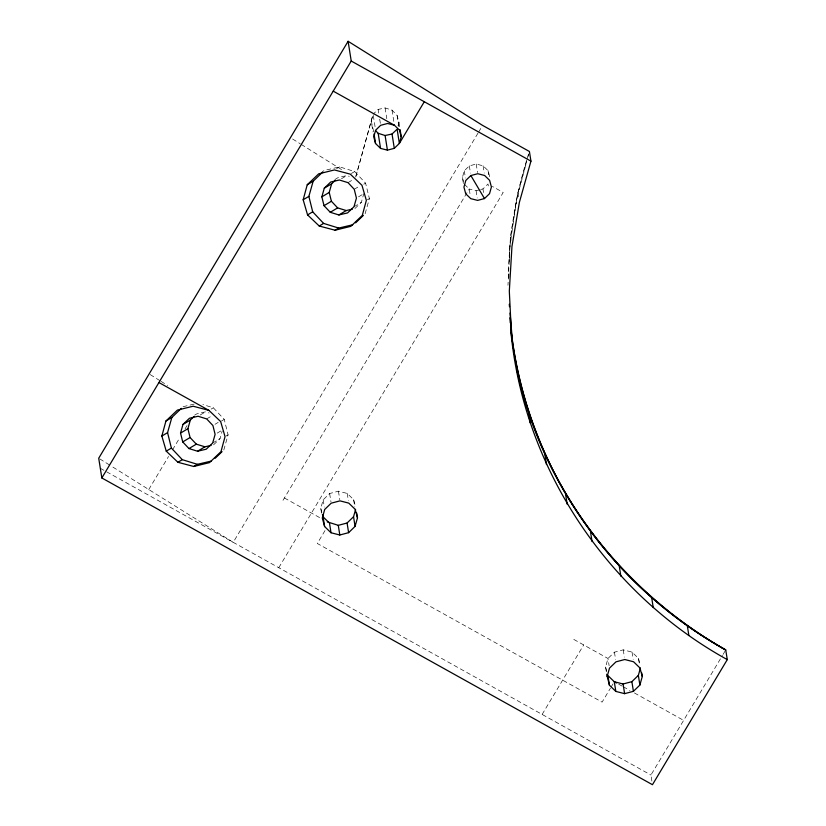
<?xml version="1.0" encoding="UTF-8"?>
<svg xmlns="http://www.w3.org/2000/svg" width="826" height="826" viewBox="0 0 826 826"><rect width="100%" height="100%" fill="white"/><g stroke="black" fill="none" stroke-linecap="round" stroke-linejoin="round"><path stroke-width="0.62" stroke-dasharray="4.13 3.1" d="M508.919 277.65L509.033 273.86M509.415 261.212L509.89 245.952L516.921 198.209L526.781 161.318M526.689 161.184L517.84 192.726L510.427 236.876L507.98 285.269M528.103 156.403L528.754 153.946L528.051 156.331M398.039 125.831L398.968 122.434L397.1 115.444L392.03 110.137L385.092 107.938L378.163 109.424L373.094 114.215M355.707 177.022L372.784 115.351L355.366 178.24M321.541 513.183L320.777 508.351L323.173 499.813L329.636 493.535L338.443 491.202L347.23 493.442L353.631 499.658L355.614 506.968M463.365 183.496L462.405 177.466L464.284 170.786L469.333 165.881L476.21 164.064L483.076 165.809L488.083 170.672L489.89 177.332M606.336 671.837L605.572 667.005L607.977 658.467L614.441 652.189L623.248 649.856L632.024 652.096L638.436 658.322L640.418 665.622M213.614 444.791L220.036 438.616L222.132 431.203M223.805 449.984L228.079 434.837L224.249 419.391L213.335 407.796L202.907 404.575M354.932 208.524L361.354 202.349L363.791 193.697M365.123 213.717L369.398 198.57L365.567 183.135L354.653 171.529L339.579 166.883L324.391 170.435L322.491 171.571M148.773 489.539L168.566 456.448M172.531 449.829L179.789 437.697M185.065 428.87L187.037 425.566M477.975 133.151L233.221 542.341L110.694 465.719M478.636 132.046L481.94 126.512M283.019 500.288L469.22 188.978L476.086 190.734L479.524 189.825M278.765 567.71L503.199 192.468L492.358 186.428M325 530.602L317.298 543.477L602.102 702.131L610.445 688.182M542.135 714.428L583.703 644.941M611.085 687.118L613.016 683.897M651.89 781.076L650.929 775.036L722.461 655.452M723.111 654.357L725.744 649.948M480.67 189.515L482.962 188.906L488.011 184.002L488.775 188.834M336.502 168.721L339.579 166.883M334.922 179.5L338.082 177.611L346.755 175.587L349.222 176.351M341.499 178.736L346.755 175.587M351.37 173.491L354.653 171.529M348.004 182.649L353.27 179.5M354.24 189.278L359.506 186.129M363.76 184.208L365.567 183.135M358.536 196.846L362.748 194.327M353.982 206.758L361.354 202.349M367.374 199.789L369.398 198.57M194.657 415.137L196.764 413.878L205.447 411.854L209.133 412.99M200.181 415.003L205.447 411.854M211.146 409.097L213.335 407.796M206.686 418.916L211.952 415.767M215.028 424.285L218.188 422.396M221.544 421.012L224.249 419.391M217.217 433.103L221.43 430.594M212.664 443.025L220.036 438.616M226.056 436.045L228.079 434.837M183.073 406.691L194.76 403.966M573.802 639.427L607.977 658.467L609.123 665.715M284.402 497.975L321.603 518.697M618.767 684.238L622.123 686.107M623.238 686.736L629.949 690.474M634.42 692.962L683.629 720.375M100.318 468.301L650.929 775.036M292.631 139.016L300.199 143.745M301.284 144.426L342.387 170.125M150.239 374.601L159.965 380.693M161.049 381.364L167.544 385.422M99.812 458.915L109.6 465.038M605.572 667.005L606.893 671.879M462.405 177.466L464.212 184.115L469.22 188.978L470.366 196.227M320.777 508.351L322.429 514.443M638.436 658.322L639.396 664.352M632.024 652.096L633.181 659.344M623.248 649.856L624.394 657.104M614.441 652.189L615.587 659.427M517.84 192.726L518.8 198.767M510.427 236.876L510.995 240.5M488.083 170.672L489.033 176.712M483.076 165.809L484.222 173.057M482.962 188.906L483.53 192.53M476.21 164.064L477.552 172.51M476.086 190.734L477.232 197.972M469.333 165.881L470.479 173.13M464.284 170.786L465.43 178.034M398.968 122.434L399.908 128.402M397.1 115.444L399.226 128.866M392.03 110.137L394.415 125.232M385.092 107.938L386.795 118.696M378.163 109.424L378.742 113.09M379.712 119.192L380.672 125.304M373.29 115.444L375.231 127.741M373.662 131.582L371.235 121.009L372.98 131.995M353.631 499.658L354.777 506.906M347.23 493.442L348.376 500.69M338.443 491.202L339.785 499.658M329.636 493.535L330.978 501.981M323.173 499.813L324.319 507.05M508.372 278.042A442.354 428.653 -9 0 1 526.678 160.099M527.06 158.86A442.354 428.653 -9 0 1 528.619 153.935"/><path stroke-width="1.24" d="M161.855 436.045L165.933 421.023L177.373 410.109L193.129 406.216L208.968 410.408L220.645 421.549L225.044 436.655L220.965 451.677L209.525 462.601L193.769 466.483L177.931 462.292L166.253 451.151L161.855 436.045L167.564 432.638L171.839 417.491L181.348 408.354M303.173 199.778L307.241 184.756L318.691 173.842L334.447 169.95L350.286 174.141L361.964 185.282L366.352 200.388L362.284 215.421L350.833 226.334L335.088 230.217L319.249 226.035L307.561 214.894L303.173 199.778L308.872 196.371L313.157 181.224L322.667 172.087M401.23 136.755L399.361 143.425L394.301 148.329L387.425 150.146L380.559 148.401L375.562 143.538L373.755 136.879L375.623 130.209L380.672 125.304L387.559 123.477L394.415 125.232L399.423 130.095L401.23 136.755L400.094 129.589M355.077 526.389L357.482 517.85L355.17 509.322L348.758 503.106L339.971 500.866L331.174 503.189L324.701 509.466L322.305 518.016L324.618 526.544L331.019 532.76L339.806 535L348.613 532.667L355.077 526.389L353.549 516.735L355.603 509.405M510.034 313.064L512.512 342.067A441.879 428.188 -9 0 0 557.405 478.76C596.145 550.188 655.204 609.743 725.744 649.948L727.283 659.613L652.457 784.7L101.846 477.965L98.717 458.234L348.107 41.3L482.601 125.407L529.414 151.488L530.942 161.142L519.368 202.391L511.955 246.54L509.322 291.155L511.511 335.748M607.1 676.67L609.505 668.12L615.969 661.843L624.776 659.52L633.563 661.76L639.964 667.976L642.277 676.504L639.882 685.053L633.408 691.331L624.611 693.654L615.824 691.414L609.423 685.198L606.718 674.253M639.882 685.053L638.353 675.389L640.408 668.058M180.533 433.113L182.969 424.45L189.391 418.286L198.075 416.252L206.686 418.916L212.922 425.545L215.111 434.362L212.664 443.025L206.242 449.189L197.569 451.223L188.958 448.559L182.722 441.931L180.533 433.113L187.894 428.704L190.341 420.052L194.007 416.521M321.841 196.846L324.288 188.183L330.71 182.019L339.393 179.996L348.004 182.649L354.24 189.278L356.429 198.106L353.982 206.758L347.56 212.922L338.877 214.956L330.266 212.292L324.029 205.664L321.841 196.846L329.213 192.437L331.66 183.785L335.325 180.254M101.846 477.965L351.226 61.031L348.107 41.3M424.296 101.732L399.361 143.425L397.11 129.228L392.04 134.019L385.102 135.505L378.174 133.306L375.634 130.653M470.861 175.546L465.812 180.45L463.933 187.12L465.74 193.78L470.748 198.643L477.614 200.388L484.49 198.57L489.539 193.666L491.418 186.996L489.611 180.336L484.604 175.473L477.748 173.718L470.861 175.546L484.49 198.57M327.241 521.836L338.278 525.336L347.085 523.013L353.549 516.735M609.423 685.198L607.884 675.534L614.296 681.749L623.083 683.99L631.88 681.667L638.353 675.389M355.614 222.855L363.388 215.379M215.163 458.285L222.07 451.646M307.241 184.756L313.157 181.224M324.288 188.183L331.66 183.785M307.561 214.894L312.703 211.817L308.872 196.371M324.029 205.664L331.402 201.265L329.213 192.437M330.266 212.292L337.638 207.894L346.249 210.547L352.444 209.102M319.249 226.035L323.616 223.412L338.691 228.069L352.712 224.786M338.877 214.956L346.249 210.547M335.088 230.217L338.691 228.069M165.933 421.023L171.839 417.491M182.969 424.45L190.341 420.052M166.253 451.151L171.395 448.084L167.564 432.638M182.722 441.931L190.083 437.532L187.894 428.704M188.958 448.559L196.32 444.161L204.931 446.814L211.136 445.369M177.931 462.292L182.309 459.679L197.373 464.326L211.394 461.053M197.569 451.223L204.931 446.814M193.769 466.483L197.373 464.326M351.226 61.031L530.942 161.142M333.219 91.139L394.415 125.232M158.922 382.531L208.968 410.408M616.537 682.999L614.296 681.749L615.824 691.414M516.962 370.172C542.135 487.918 620.729 591.592 725.744 649.948A442.354 428.653 -9 0 1 697.898 632.871M510.943 332.124C523.921 468.507 607.585 593.543 727.283 659.613M322.429 514.443L323.09 516.88L329.491 523.095L331.019 532.76M331.402 201.265L337.638 207.894M312.703 211.817L323.616 223.412M190.083 437.532L196.32 444.161M171.395 448.084L182.309 459.679M687.335 625.86L688.874 635.514M651.714 597.921L653.242 607.575M641.709 672.88L642.277 676.504M619.324 566.491L620.853 576.145M631.88 681.667L633.408 691.331M623.083 683.99L624.611 693.654M590.528 531.913L592.056 541.577M565.645 494.578L567.183 504.232M544.953 454.878L546.482 464.542M528.661 413.258L530.199 422.922M392.04 134.019L394.301 148.329M385.102 135.505L387.425 150.146M378.174 133.306L380.559 148.401M374.044 133.977L375.562 143.538M356.718 513.018L357.482 517.85M347.085 523.013L348.613 532.667M338.278 525.336L339.806 535M323.09 516.88L324.618 526.544M509.281 304.236L509.497 306.756M696.855 632.179A442.354 428.653 -9 0 1 671.466 613.811M670.475 613.037A442.354 428.653 -9 0 1 510.561 325.485M510.303 322.925A442.354 428.653 -9 0 1 509.838 317.814"/></g></svg>
